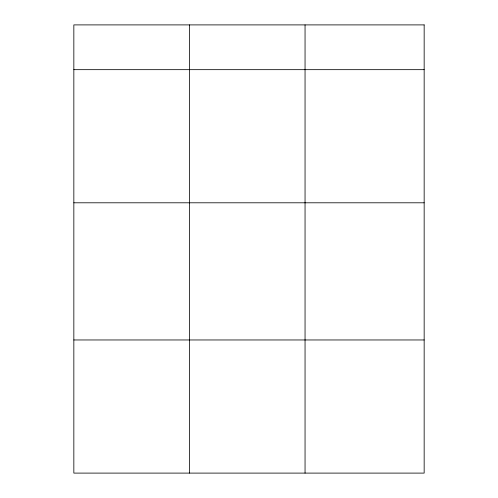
<?xml version="1.0" encoding="UTF-8"?>
<svg xmlns="http://www.w3.org/2000/svg" width="498" height="498" viewBox="0 0 498 498"><rect width="100%" height="100%" fill="white"/><g stroke="black" fill="none" stroke-linecap="round" stroke-linejoin="round"><path stroke-width="0.75" d="M73.841 69.664L424.159 69.664M73.841 202.798L424.159 202.798M73.841 339.966L424.159 339.966M305.05 24.9L305.05 473.1M189.445 24.9L189.445 473.1M424.159 24.9L73.841 24.9L73.841 473.1L424.159 473.1L424.159 24.9"/></g></svg>
